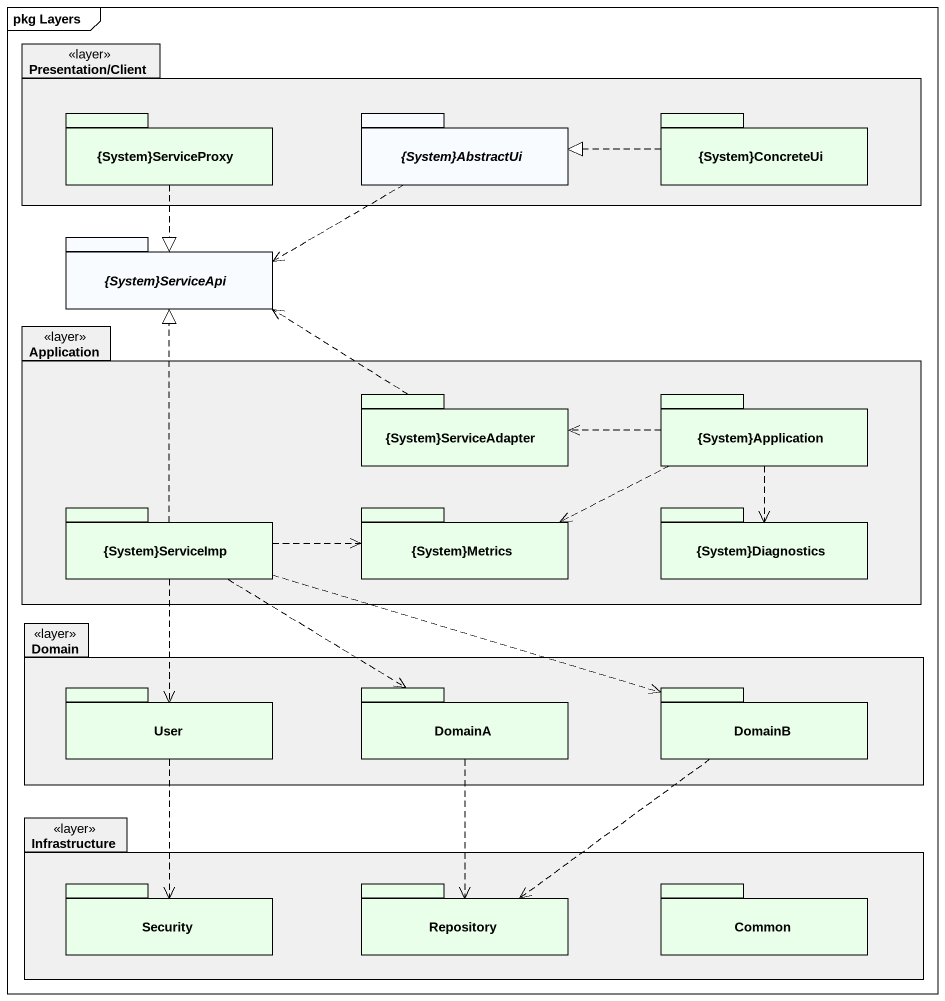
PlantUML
@startuml
mainframe pkg Layers
package "Presentation/Client" as Presentation_Client <<layer>> #F0F0F0 {
  package "{System}ServiceProxy" as System_ServiceProxy #E9FFE9 {
  }
  package "{System}AbstractUi" as System_AbstractUi {
  }
  package "{System}ConcreteUi" as System_ConcreteUi #E9FFE9 {
  }
}
package "{System}ServiceApi" as System_ServiceApi {
}
package Application <<layer>> #F0F0F0 {
  package "{System}ServiceAdapter" as System_ServiceAdapter #E9FFE9 {
  }
  package "{System}Application" as System_Application #E9FFE9 {
  }
  package "{System}ServiceImp" as System_ServiceImp #E9FFE9 {
  }
  package "{System}Metrics" as System_Metrics #E9FFE9 {
  }
  package "{System}Diagnostics" as System_Diagnostics #E9FFE9 {
  }
}
package Domain <<layer>> #F0F0F0 {
  package User #E9FFE9 {
  }
  package DomainA #E9FFE9 {
  }
  package DomainB #E9FFE9 {
  }
}
package Infrastructure <<layer>> #F0F0F0 {
  package Security #E9FFE9 {
  }
  package Repository #E9FFE9 {
  }
  package Common #E9FFE9 {
  }
}
System_ServiceProxy ..|> System_ServiceApi
System_AbstractUi .left.> System_ServiceApi
System_ConcreteUi .left.|> System_AbstractUi
System_ServiceAdapter .left.> System_ServiceApi
System_Application .left.> System_ServiceAdapter
System_Application .left.> System_Metrics
System_Application ..> System_Diagnostics
System_ServiceImp .up.|> System_ServiceApi
System_ServiceImp .right.> System_Metrics
System_ServiceImp ..> User
System_ServiceImp ..> DomainA
System_ServiceImp .right.> DomainB
User ..> Security
DomainA ..> Repository
DomainB ..> Repository
@enduml
